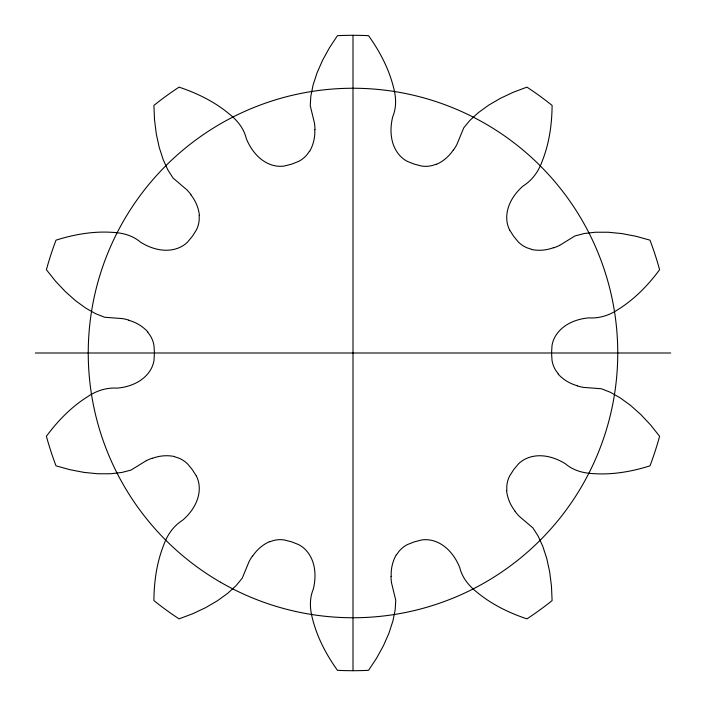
<?xml version="1.0" encoding="UTF-8"?>
<svg xmlns="http://www.w3.org/2000/svg" width="706" height="706" viewBox="0 0 706 706"><rect width="100%" height="100%" fill="white"/><g stroke="black" fill="none" stroke-linecap="round" stroke-linejoin="round"><path stroke-width="1.06" d="M309.493 151.225L306.969 154.702A27.057 27.057 0 0 1 298.647 161.4L291.64 164.154L284.35 166.025A27.216 27.216 0 0 1 272.648 165.222C259.993 161.577 251.098 150.404 246.306 138.605C243.888 128.36 237.216 120.241 229.071 113.816C214.439 101.638 197.045 93.148 179.068 87.138A317.7 317.7 0 0 0 153.899 105.423L154.535 119.861L156.344 134.193L159.256 147.519L163.227 159.732L167.887 169.952L173.067 178.062L186.755 189.711A53.259 53.259 0 0 1 190.955 194.618M396.507 554.775L399.031 551.298A27.057 27.057 0 0 1 407.353 544.6L414.36 541.846L421.65 539.975A27.216 27.216 0 0 1 433.352 540.778C446.007 544.423 454.902 555.596 459.694 567.395C462.112 577.64 468.784 585.759 476.929 592.184C491.561 604.362 508.955 612.852 526.932 618.862A317.7 317.7 0 0 0 552.101 600.577L551.465 586.139L549.656 571.807L546.744 558.481L542.773 546.267L538.113 536.048L532.933 527.938L519.245 516.289A53.259 53.259 0 0 1 515.045 511.382M559.673 245.353L574.975 235.928L584.294 233.51L595.449 232.239L608.29 232.239L621.862 233.589L636.062 236.298L649.979 240.155A317.7 317.7 0 0 1 659.598 269.736C648.32 284.977 634.879 298.894 618.774 309.051C609.869 315.185 599.632 318.574 588.804 317.885C576.44 318.935 563.6 324.036 556.399 334.6A27.216 27.216 0 0 0 552.013 345.49L551.562 353L552.03 360.51A27.057 27.057 0 0 0 555.825 370.491L558.349 373.977M146.327 460.647L131.025 470.072L121.706 472.49L110.551 473.761L97.71 473.761L84.138 472.411L69.938 469.702L56.021 465.845A317.7 317.7 0 0 1 46.402 436.264C57.68 421.023 71.121 407.106 87.226 396.948C96.131 390.815 106.368 387.426 117.196 388.115C129.56 387.065 142.4 381.964 149.601 371.4A27.216 27.216 0 0 0 153.987 360.51L154.438 353L153.97 345.49A27.057 27.057 0 0 0 150.175 335.509L147.651 332.023M436.405 164.189L432.319 165.522A27.057 27.057 0 0 1 421.641 166.042L414.36 164.154L407.362 161.392A27.216 27.216 0 0 1 398.369 153.855C390.277 143.468 389.65 129.198 392.704 116.834C396.763 107.127 396.137 96.643 393.33 86.653C388.644 68.2 379.572 51.114 368.55 35.679A317.7 317.7 0 0 0 337.45 35.679L329.473 47.734L322.518 60.389L317.038 72.886L313.067 85.099L310.834 96.104L310.252 105.706L314.479 123.179A53.259 53.259 0 0 1 315 129.613M269.595 541.811L273.681 540.478A27.057 27.057 0 0 1 284.359 539.958L291.64 541.846L298.638 544.608A27.216 27.216 0 0 1 307.631 552.145C315.723 562.532 316.35 576.802 313.296 589.166C309.237 598.873 309.863 609.357 312.67 619.347C317.356 637.8 326.428 654.886 337.45 670.321A317.7 317.7 0 0 0 368.55 670.321L376.527 658.266L383.482 645.611L388.962 633.114L392.933 620.901L395.166 609.896L395.748 600.294L391.521 582.821A53.259 53.259 0 0 1 391 576.387M35.3 353L670.7 353M531.459 249.271L527.364 247.947A27.057 27.057 0 0 1 518.425 242.096L513.641 236.289L509.608 229.935M174.541 456.729L178.636 458.053A27.057 27.057 0 0 1 187.575 463.904L192.359 469.711L196.392 476.065M506.802 490.67L506.793 486.372A27.057 27.057 0 0 1 509.591 476.056L513.641 469.711L518.433 463.913A27.216 27.216 0 0 1 528.379 457.691C540.761 453.199 554.528 457.011 565.338 463.736C573.316 470.602 583.483 473.241 593.852 473.655C612.843 474.909 631.905 471.555 649.979 465.845A317.7 317.7 0 0 0 659.598 436.264L650.597 424.959L640.704 414.431L630.52 405.359L620.133 397.813L610.346 392.28L601.397 388.759L583.474 387.391A53.259 53.259 0 0 1 577.199 385.891M199.198 215.33L199.207 219.628A27.057 27.057 0 0 1 196.409 229.944L192.359 236.289L187.567 242.087A27.216 27.216 0 0 1 177.621 248.309C165.239 252.801 151.472 248.989 140.662 242.264C132.684 235.398 122.517 232.759 112.148 232.345C93.157 231.091 74.095 234.445 56.021 240.155A317.7 317.7 0 0 0 46.402 269.736L55.403 281.041L65.296 291.569L75.48 300.641L85.867 308.187L95.654 313.72L104.603 317.241L122.526 318.609A53.259 53.259 0 0 1 128.801 320.109M353 35.3L353 670.7M515.203 511.259A39.907 39.907 0 0 1 506.59 490.696M391.212 576.378A39.907 39.907 0 0 1 396.322 554.669M252.616 556.169A39.907 39.907 0 0 1 269.507 541.617M252.439 556.054A53.259 53.259 0 0 0 249.086 561.57L242.229 578.188L236.113 585.618L227.835 593.208L217.448 600.753L205.675 607.645L192.597 613.796L179.068 618.862A317.7 317.7 0 0 1 153.899 600.577C154.058 581.62 156.758 562.461 163.818 544.776C167.419 534.574 173.702 525.82 182.872 520.013C192.253 511.894 199.639 500.219 199.26 487.44A27.216 27.216 0 0 0 196.409 476.056M152.364 458.362A39.907 39.907 0 0 1 174.585 456.526M146.336 460.656A53.259 53.259 0 0 1 152.293 458.168M128.748 320.312A39.907 39.907 0 0 1 147.81 331.882M190.796 194.741A39.907 39.907 0 0 1 199.41 215.304M314.788 129.622A39.907 39.907 0 0 1 309.678 151.331M453.384 149.831A39.907 39.907 0 0 1 436.493 164.383M453.561 149.946A53.259 53.259 0 0 0 456.914 144.43L463.771 127.812L469.887 120.382L478.165 112.792L488.552 105.247L500.325 98.355L513.403 92.204L526.932 87.138A317.7 317.7 0 0 1 552.101 105.423C551.942 124.38 549.242 143.539 542.182 161.224C538.581 171.426 532.298 180.18 523.128 185.987C513.747 194.106 506.361 205.781 506.74 218.56A27.216 27.216 0 0 0 509.591 229.944M553.636 247.638A39.907 39.907 0 0 1 531.415 249.474M559.664 245.344A53.259 53.259 0 0 1 553.707 247.832M577.252 385.688A39.907 39.907 0 0 1 558.19 374.118M220.625 582.282A264.75 264.75 0 0 0 617.75 353A264.75 264.75 0 0 0 220.625 123.718A264.75 264.75 0 0 0 220.625 582.282"/></g></svg>
